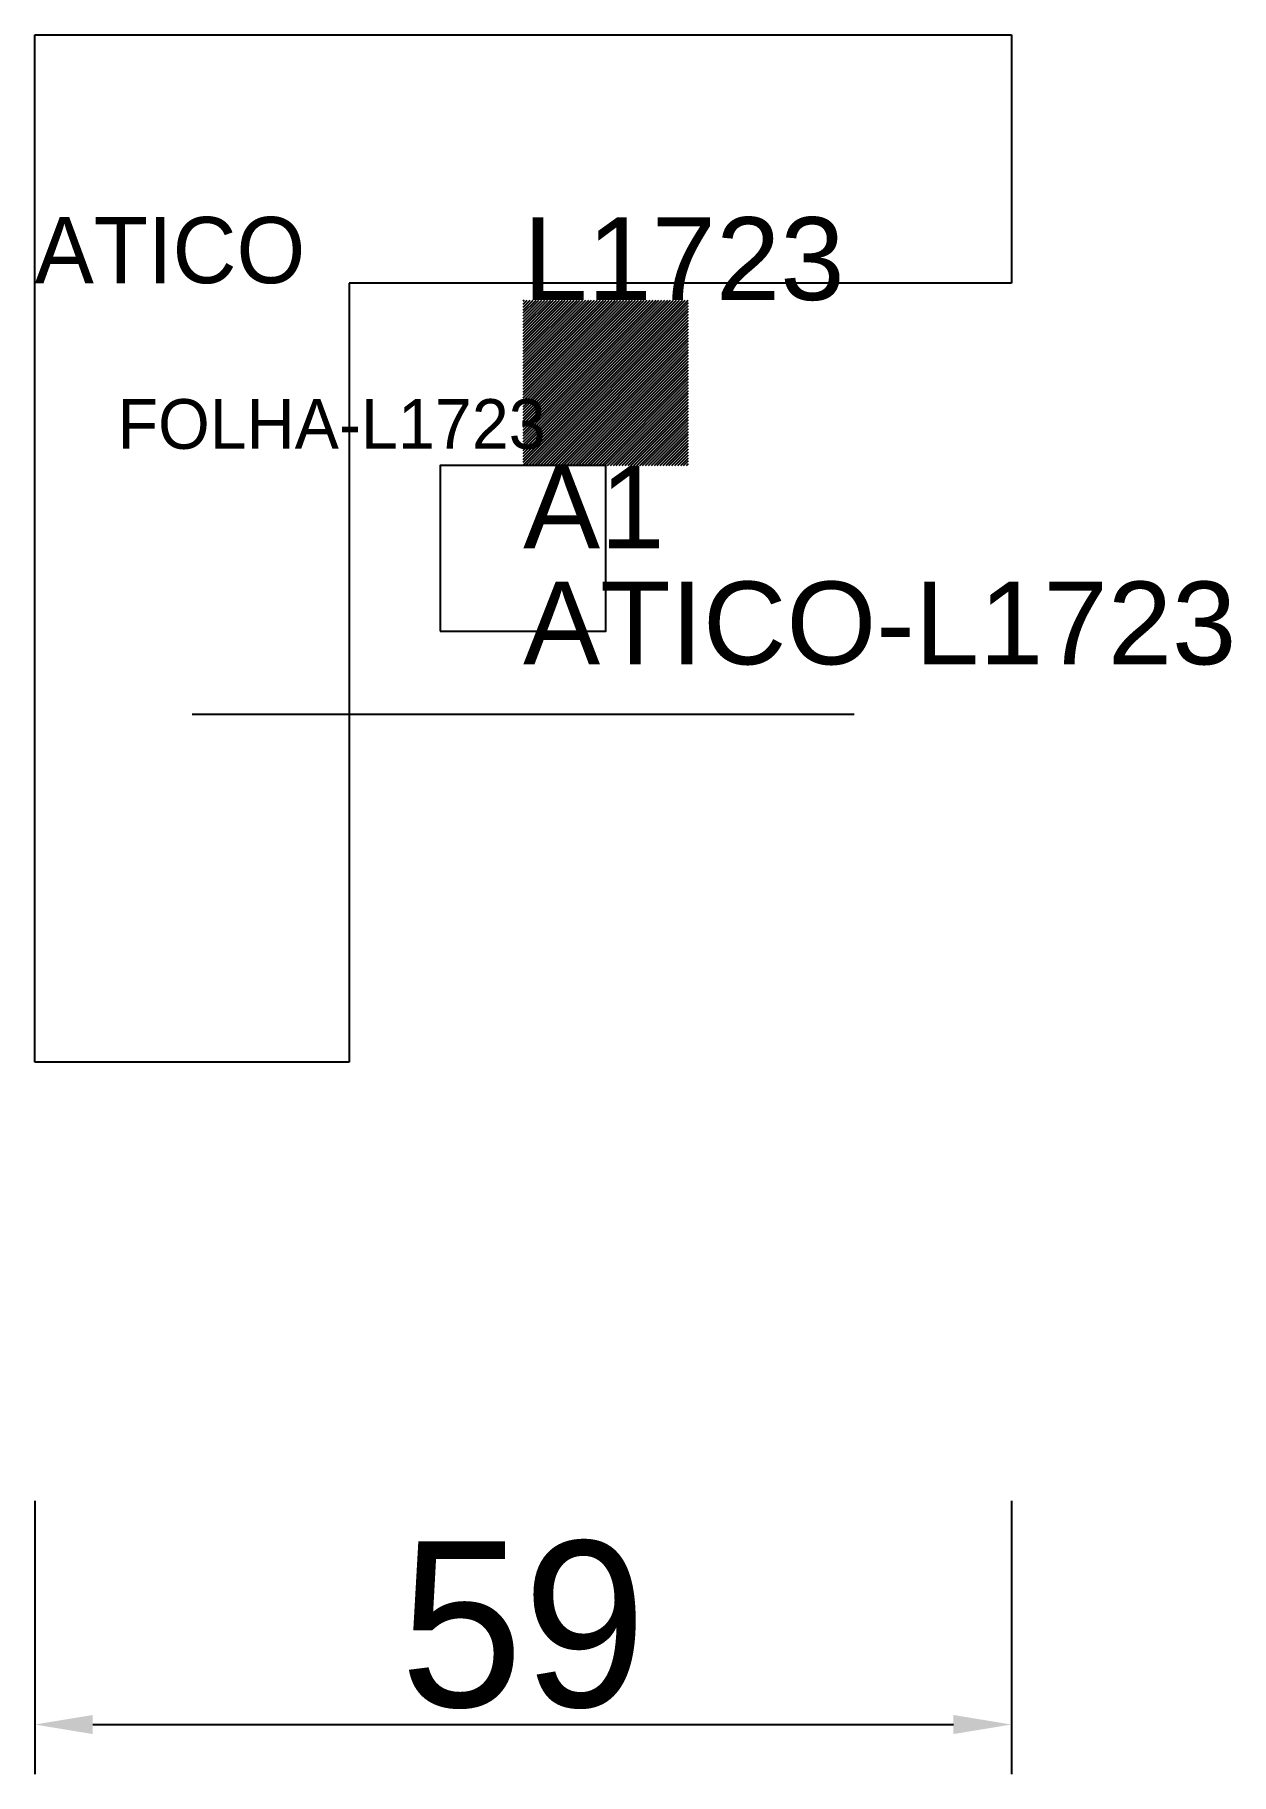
# Model space of a CAD drawing. Header units: metres. Extents: x 222 to 294, y 96 to 202.
import ezdxf

# ---------------------------------------------------------------- set-up
doc = ezdxf.new("R2010")
doc.units = ezdxf.units.M
for name, color, linetype in [('3', 3, 'CONTINUOUS'), ('AUX00', 7, 'CONTINUOUS'), ('COTA', 241, 'CONTINUOUS'), ('FOLHA', 255, 'CONTINUOUS'), ('Hachura', 251, 'CONTINUOUS'), ('NOMENCLATURA', 7, 'CONTINUOUS'), ('Nível', 160, 'CONTINUOUS'), ('Painéis', 200, 'CONTINUOUS'), ('Pilares', 5, 'CONTINUOUS'), ('REAPROVEITAMENTO', 251, 'CONTINUOUS'), ('SARR_2.2x7', 40, 'CONTINUOUS')]:
    doc.layers.add(name, color=color, linetype=linetype)
doc.styles.add('ARIAL', font='Arial.ttf')
doc.styles.add('STR_STANDARD', font='arial.ttf')
doc.dimstyles.new('EZ DXF', dxfattribs={"dimtxt": 10, "dimasz": 3.5, "dimexe": 3, "dimexo": 1.5, "dimgap": 1, "dimtad": 1, "dimdec": 1, "dimdsep": 46, "dimcen": 2.5, "dimazin": 3, "dimtfac": 1, "dimtmove": 0, "dimatfit": 3})

msp = doc.modelspace()

# ---------------------------------------------------------------- hatches: boundary and pattern name
at = {"layer": 'Hachura'}
h = msp.add_hatch(dxfattribs=at)
h.set_pattern_fill('ANSI31', scale=50)
h.paths.add_polyline_path([(222.2, 201.5), (281.2, 201.5), (281.2, 186.5), (241.2, 186.5), (241.2, 139.47), (222.2, 139.47)])
h = msp.add_hatch(dxfattribs=at)
h.set_pattern_fill('ANSI31', scale=50)
h.paths.add_polyline_path([(222.2, 201.5), (281.2, 201.5), (281.2, 186.5), (241.2, 186.5), (241.2, 139.47), (222.2, 139.47)])
at = {"layer": 'Reaproveitamento'}
h = msp.add_hatch(dxfattribs=at)
h.set_pattern_fill('SOLID')
h.paths.add_polyline_path([(251.7, 175.485), (261.7, 175.485), (261.7, 185.485), (251.7, 185.485)])
h = msp.add_hatch(dxfattribs=at)
h.set_pattern_fill('SOLID')
h.paths.add_polyline_path([(251.7, 175.485), (261.7, 175.485), (261.7, 185.485), (251.7, 185.485)])

# ---------------------------------------------------------------- linework, layer by layer
at = {"layer": 'Painéis', "color": 200}
for p, q in [((222.2, 201.5), (281.2, 201.5)), ((222.2, 139.47), (222.2, 201.5)), ((222.2, 201.5), (281.2, 201.5)), ((222.2, 139.47), (222.2, 201.5)), ((281.2, 201.5), (281.2, 186.5)), ((281.2, 201.5), (281.2, 186.5)), ((281.2, 186.5), (241.2, 186.5)), ((241.2, 186.5), (241.2, 139.47)), ((281.2, 186.5), (241.2, 186.5)), ((241.2, 186.5), (241.2, 139.47)), ((241.2, 139.47), (222.2, 139.47)), ((241.2, 139.47), (222.2, 139.47))]:
    msp.add_line(p, q, dxfattribs=at)
at = {"layer": 'Pilares'}
msp.add_lwpolyline([(246.7, 165.485), (256.7, 165.485), (256.7, 175.485), (246.7, 175.485)], close=True, dxfattribs=at)
msp.add_lwpolyline([(246.7, 165.485), (256.7, 165.485), (256.7, 175.485), (246.7, 175.485)], close=True, dxfattribs=at)
at = {"layer": 'SARR_2.2x7'}
msp.add_line((231.7, 160.485), (271.7, 160.485), dxfattribs=at)
msp.add_line((231.7, 160.485), (271.7, 160.485), dxfattribs=at)

# ---------------------------------------------------------------- texts
at = {"layer": '3', "style": 'STR_STANDARD'}
msp.add_text('A1', height=5, dxfattribs=at).set_placement((251.7, 170.485))
msp.add_text('A1', height=5, dxfattribs=at).set_placement((251.7, 170.485))
at = {"layer": 'AUX00', "style": 'STR_STANDARD'}
msp.add_text('ATICO-L1723', height=5, dxfattribs=at).set_placement((251.7, 163.485))
msp.add_text('ATICO-L1723', height=5, dxfattribs=at).set_placement((251.7, 163.485))
at = {"layer": 'FOLHA'}
msp.add_text('FOLHA-L1723', height=3, dxfattribs=at).set_placement((227.2, 176.5))
msp.add_text('FOLHA-L1723', height=3, dxfattribs=at).set_placement((227.2, 176.5))
at = {"layer": 'NOMENCLATURA', "insert": (251.7, 190.485), "char_height": 5, "attachment_point": 1, "style": 'ARIAL'}
msp.add_mtext('L1723', dxfattribs=at)
msp.add_mtext('L1723', dxfattribs=at)
at = {"layer": 'Nível'}
msp.add_text('ATICO', height=4, dxfattribs=at).set_placement((222.2, 186.5))
msp.add_text('ATICO', height=4, dxfattribs=at).set_placement((222.2, 186.5))

# ---------------------------------------------------------------- dimensions: what is measured, and where the dimension line sits
at = {"layer": 'COTA'}
msp.add_linear_dim(base=(222.2, 99.47), p1=(222.2, 114.47), p2=(281.2, 114.47), dimstyle='EZ DXF', dxfattribs=at).render()
msp.add_linear_dim(base=(222.2, 99.47), p1=(222.2, 114.47), p2=(281.2, 114.47), dimstyle='EZ DXF', dxfattribs=at).render()

doc.saveas('drawing.dxf')
